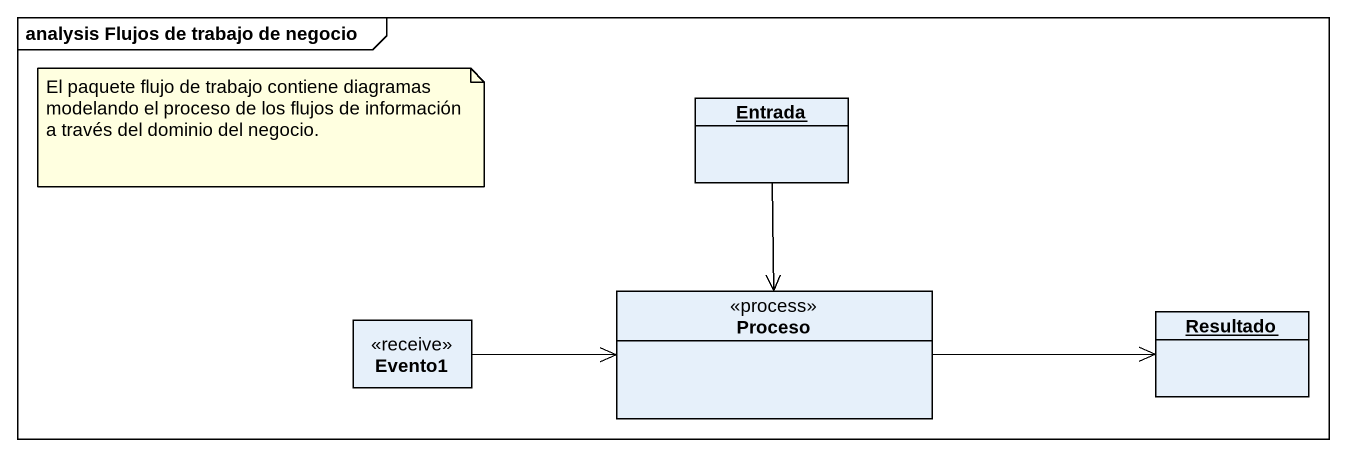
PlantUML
@startuml
mainframe analysis Flujos de trabajo de negocio
hide circle
hide empty members
object Entrada
class Evento1 <<receive>>
class Proceso <<process>>
object Resultado
Entrada --> Proceso
Evento1 -right-> Proceso
Proceso -right-> Resultado
note as N1
  El paquete flujo de trabajo contiene diagramas modelando el proceso de los flujos de información a través del dominio del negocio.
end note
@enduml
